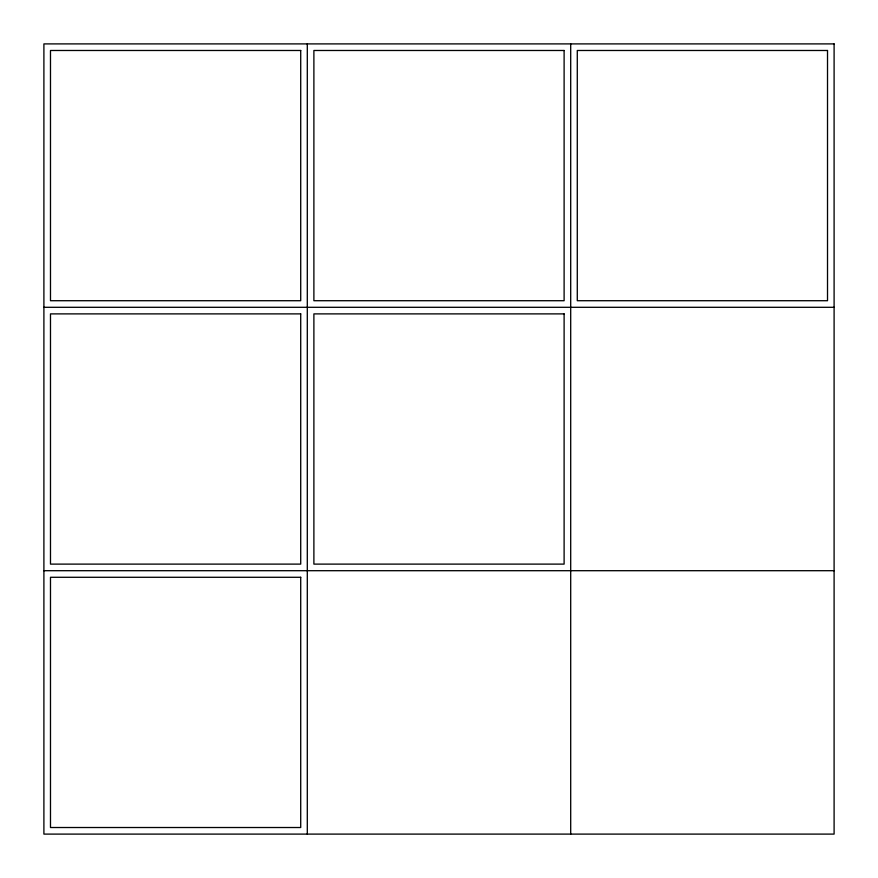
<?xml version="1.0" encoding="UTF-8"?>
<svg xmlns="http://www.w3.org/2000/svg" width="878" height="878" viewBox="0 0 878 878"><rect width="100%" height="100%" fill="white"/><g stroke="black" fill="none" stroke-linecap="round" stroke-linejoin="round"><path stroke-width="1.32" d="M43.9 307.3L834.1 307.3M43.9 570.7L834.1 570.7M570.7 43.9L570.7 834.1M307.3 43.9L307.3 834.1M834.1 43.9L43.9 43.9L43.9 834.1L834.1 834.1L834.1 43.9M300.715 50.485L50.485 50.485L50.485 300.715L300.715 300.715L300.715 50.485M564.115 50.485L313.885 50.485L313.885 300.715L564.115 300.715L564.115 50.485M827.515 50.485L577.285 50.485L577.285 300.715L827.515 300.715L827.515 50.485M300.715 313.885L50.485 313.885L50.485 564.115L300.715 564.115L300.715 313.885M564.115 313.885L313.885 313.885L313.885 564.115L564.115 564.115L564.115 313.885M300.715 577.285L50.485 577.285L50.485 827.515L300.715 827.515L300.715 577.285"/></g></svg>
